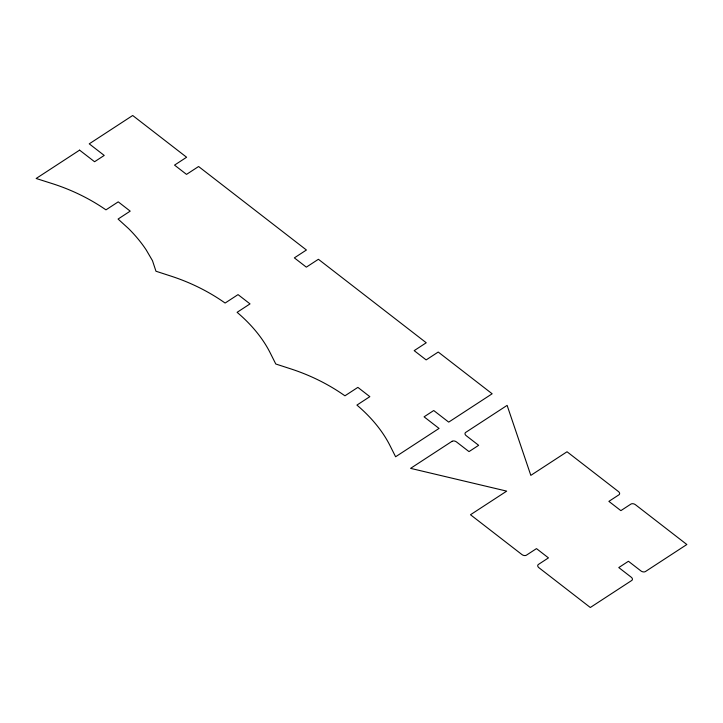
<?xml version="1.0" encoding="UTF-8"?>
<svg xmlns="http://www.w3.org/2000/svg" width="723" height="723" viewBox="0 0 723 723"><rect width="100%" height="100%" fill="white"/><g stroke="black" fill="none" stroke-linecap="round" stroke-linejoin="round"><path stroke-width="1.08" d="M79.593 150.14L36.15 178.482L53.43 183.985A133.384 85.91 21.1 0 1 105.956 209.86L118.229 201.853L130.203 211.134L118.075 219.051L128.613 228.631A137.036 88.269 21.1 0 1 146.209 249.923L152.481 260.678L155.969 271.233L171.125 276.159A133.384 85.91 21.1 0 1 225.115 303.045L238.048 294.613L250.022 303.895L237.099 312.327A133.384 85.91 21.1 0 1 270.185 352.842L275.788 364.003L290.953 368.929A133.384 85.91 21.1 0 1 344.934 395.815L357.867 387.374L369.842 396.656L356.918 405.088A133.384 85.91 21.1 0 1 390.004 445.612L395.608 456.764L439.051 428.423L424.076 416.828L433.728 410.528L448.703 422.124L492.146 393.782L438.228 352.038L426.154 359.909L414.18 350.637L426.245 342.765L318.409 259.277L306.335 267.149L294.36 257.876L306.425 250.004L198.59 166.516L186.516 174.388L174.541 165.115L186.606 157.243L132.689 115.499L89.245 143.841L104.22 155.436L94.568 161.735L79.593 150.14M452.011 441.328L410.583 468.359L506.696 491.125L470.492 514.74L521.916 554.55A3.335 2.151 21.1 0 0 526.425 555.174L536.484 548.612L548.459 557.885L538.409 564.446A3.335 2.151 21.1 0 0 538.888 567.691L590.311 607.501L631.739 580.47A3.335 2.151 21.1 0 0 631.26 577.225L618.78 567.564L628.432 561.265L640.912 570.926A3.335 2.151 21.1 0 0 645.422 571.55L686.85 544.518L635.427 504.708A3.335 2.151 21.1 0 0 630.917 504.085L620.867 510.646L608.883 501.373L618.942 494.812A3.335 2.151 21.1 0 0 618.454 491.568L567.031 451.758L530.827 475.373L507.121 405.377L465.693 432.408A3.335 2.151 21.1 0 0 466.172 435.653L478.653 445.314L469.001 451.613L456.52 441.952A3.335 2.151 21.1 0 0 452.011 441.328"/></g></svg>
